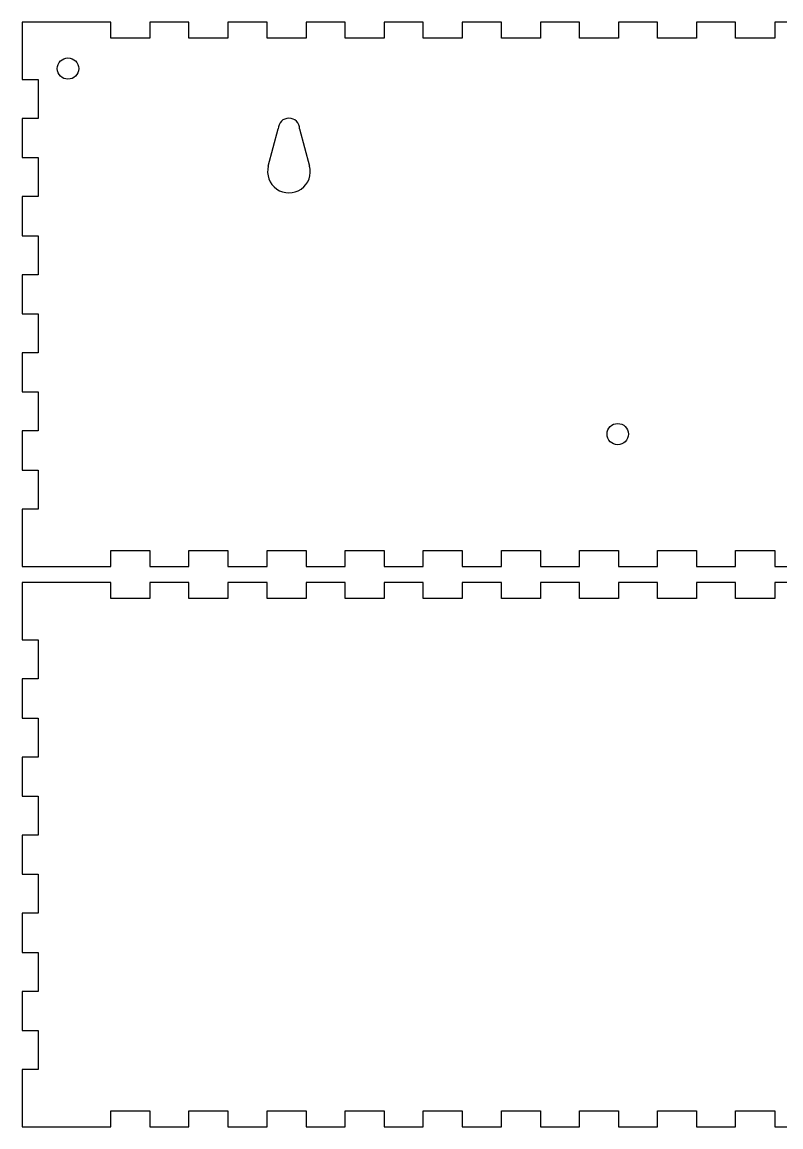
# Model space of a CAD drawing. Header units: millimetres. Extents: x 0 to 694, y 3 to 210.
# Drawn here: x 0 to 142.2, y 3 to 210 of the extents above; entities that cross this region are included whole.
import ezdxf

# ---------------------------------------------------------------- set-up
doc = ezdxf.new("R2010")
doc.units = ezdxf.units.MM
for name, color, linetype in [('Shape', 7, 'CONTINUOUS'), ('Shape001', 7, 'CONTINUOUS'), ('Shape002', 7, 'CONTINUOUS'), ('Shape003', 7, 'CONTINUOUS'), ('Shape004', 7, 'CONTINUOUS'), ('Shape005', 7, 'CONTINUOUS'), ('Shape006', 7, 'CONTINUOUS'), ('Shape007', 7, 'CONTINUOUS'), ('Shape008', 7, 'CONTINUOUS'), ('Shape009', 7, 'CONTINUOUS'), ('Shape010', 7, 'CONTINUOUS'), ('Shape011', 7, 'CONTINUOUS'), ('Shape012', 7, 'CONTINUOUS'), ('Shape013', 7, 'CONTINUOUS'), ('Shape014', 7, 'CONTINUOUS'), ('Shape015', 7, 'CONTINUOUS'), ('Shape016', 7, 'CONTINUOUS'), ('Shape017', 7, 'CONTINUOUS'), ('Shape018', 7, 'CONTINUOUS'), ('Shape019', 7, 'CONTINUOUS'), ('Shape020', 7, 'CONTINUOUS'), ('Shape021', 7, 'CONTINUOUS'), ('Shape022', 7, 'CONTINUOUS'), ('Shape023', 7, 'CONTINUOUS'), ('Shape024', 7, 'CONTINUOUS'), ('Shape025', 7, 'CONTINUOUS'), ('Shape026', 7, 'CONTINUOUS'), ('Shape027', 7, 'CONTINUOUS'), ('Shape028', 7, 'CONTINUOUS'), ('Shape029', 7, 'CONTINUOUS'), ('Shape030', 7, 'CONTINUOUS'), ('Shape031', 7, 'CONTINUOUS'), ('Shape032', 7, 'CONTINUOUS'), ('Shape033', 7, 'CONTINUOUS'), ('Shape034', 7, 'CONTINUOUS'), ('Shape035', 7, 'CONTINUOUS'), ('Shape036', 7, 'CONTINUOUS'), ('Shape037', 7, 'CONTINUOUS'), ('Shape038', 7, 'CONTINUOUS'), ('Shape039', 7, 'CONTINUOUS'), ('Shape040', 7, 'CONTINUOUS'), ('Shape041', 7, 'CONTINUOUS'), ('Shape042', 7, 'CONTINUOUS'), ('Shape043', 7, 'CONTINUOUS'), ('Shape044', 7, 'CONTINUOUS'), ('Shape045', 7, 'CONTINUOUS'), ('Shape046', 7, 'CONTINUOUS'), ('Shape047', 7, 'CONTINUOUS'), ('Shape048', 7, 'CONTINUOUS'), ('Shape049', 7, 'CONTINUOUS'), ('Shape050', 7, 'CONTINUOUS'), ('Shape051', 7, 'CONTINUOUS'), ('Shape052', 7, 'CONTINUOUS'), ('Shape053', 7, 'CONTINUOUS'), ('Shape054', 7, 'CONTINUOUS'), ('Shape055', 7, 'CONTINUOUS'), ('Shape056', 7, 'CONTINUOUS'), ('Shape057', 7, 'CONTINUOUS'), ('Shape058', 7, 'CONTINUOUS'), ('Shape059', 7, 'CONTINUOUS'), ('Shape060', 7, 'CONTINUOUS'), ('Shape061', 7, 'CONTINUOUS'), ('Shape062', 7, 'CONTINUOUS'), ('Shape1038', 7, 'CONTINUOUS'), ('Shape1039', 7, 'CONTINUOUS'), ('Shape1040', 7, 'CONTINUOUS'), ('Shape1041', 7, 'CONTINUOUS'), ('Shape1042', 7, 'CONTINUOUS'), ('Shape1043', 7, 'CONTINUOUS'), ('Shape1044', 7, 'CONTINUOUS'), ('Shape1045', 7, 'CONTINUOUS'), ('Shape1046', 7, 'CONTINUOUS'), ('Shape1047', 7, 'CONTINUOUS'), ('Shape1048', 7, 'CONTINUOUS'), ('Shape1049', 7, 'CONTINUOUS'), ('Shape1050', 7, 'CONTINUOUS'), ('Shape1051', 7, 'CONTINUOUS'), ('Shape1052', 7, 'CONTINUOUS'), ('Shape1053', 7, 'CONTINUOUS'), ('Shape1054', 7, 'CONTINUOUS'), ('Shape1055', 7, 'CONTINUOUS'), ('Shape1056', 7, 'CONTINUOUS'), ('Shape1057', 7, 'CONTINUOUS'), ('Shape1058', 7, 'CONTINUOUS'), ('Shape1059', 7, 'CONTINUOUS'), ('Shape1060', 7, 'CONTINUOUS'), ('Shape1061', 7, 'CONTINUOUS'), ('Shape1062', 7, 'CONTINUOUS'), ('Shape1063', 7, 'CONTINUOUS'), ('Shape1064', 7, 'CONTINUOUS'), ('Shape1065', 7, 'CONTINUOUS'), ('Shape1066', 7, 'CONTINUOUS'), ('Shape1067', 7, 'CONTINUOUS'), ('Shape1068', 7, 'CONTINUOUS'), ('Shape1069', 7, 'CONTINUOUS'), ('Shape1070', 7, 'CONTINUOUS'), ('Shape1071', 7, 'CONTINUOUS'), ('Shape1072', 7, 'CONTINUOUS'), ('Shape1073', 7, 'CONTINUOUS'), ('Shape1074', 7, 'CONTINUOUS'), ('Shape1075', 7, 'CONTINUOUS'), ('Shape186', 7, 'CONTINUOUS'), ('Shape187', 7, 'CONTINUOUS'), ('Shape188', 7, 'CONTINUOUS'), ('Shape189', 7, 'CONTINUOUS'), ('Shape190', 7, 'CONTINUOUS'), ('Shape191', 7, 'CONTINUOUS'), ('Shape192', 7, 'CONTINUOUS'), ('Shape193', 7, 'CONTINUOUS'), ('Shape194', 7, 'CONTINUOUS'), ('Shape195', 7, 'CONTINUOUS'), ('Shape196', 7, 'CONTINUOUS'), ('Shape197', 7, 'CONTINUOUS'), ('Shape198', 7, 'CONTINUOUS'), ('Shape199', 7, 'CONTINUOUS'), ('Shape200', 7, 'CONTINUOUS'), ('Shape201', 7, 'CONTINUOUS'), ('Shape202', 7, 'CONTINUOUS'), ('Shape203', 7, 'CONTINUOUS'), ('Shape204', 7, 'CONTINUOUS'), ('Shape205', 7, 'CONTINUOUS'), ('Shape206', 7, 'CONTINUOUS'), ('Shape207', 7, 'CONTINUOUS'), ('Shape208', 7, 'CONTINUOUS'), ('Shape209', 7, 'CONTINUOUS'), ('Shape210', 7, 'CONTINUOUS'), ('Shape211', 7, 'CONTINUOUS'), ('Shape212', 7, 'CONTINUOUS'), ('Shape213', 7, 'CONTINUOUS'), ('Shape214', 7, 'CONTINUOUS'), ('Shape215', 7, 'CONTINUOUS'), ('Shape216', 7, 'CONTINUOUS'), ('Shape217', 7, 'CONTINUOUS'), ('Shape218', 7, 'CONTINUOUS'), ('Shape219', 7, 'CONTINUOUS'), ('Shape220', 7, 'CONTINUOUS'), ('Shape221', 7, 'CONTINUOUS'), ('Shape222', 7, 'CONTINUOUS'), ('Shape223', 7, 'CONTINUOUS'), ('Shape852', 7, 'CONTINUOUS'), ('Shape853', 7, 'CONTINUOUS'), ('Shape854', 7, 'CONTINUOUS'), ('Shape855', 7, 'CONTINUOUS'), ('Shape856', 7, 'CONTINUOUS'), ('Shape857', 7, 'CONTINUOUS'), ('Shape858', 7, 'CONTINUOUS'), ('Shape859', 7, 'CONTINUOUS'), ('Shape860', 7, 'CONTINUOUS'), ('Shape861', 7, 'CONTINUOUS'), ('Shape862', 7, 'CONTINUOUS'), ('Shape863', 7, 'CONTINUOUS'), ('Shape864', 7, 'CONTINUOUS'), ('Shape865', 7, 'CONTINUOUS'), ('Shape866', 7, 'CONTINUOUS'), ('Shape867', 7, 'CONTINUOUS'), ('Shape868', 7, 'CONTINUOUS'), ('Shape869', 7, 'CONTINUOUS'), ('Shape870', 7, 'CONTINUOUS'), ('Shape871', 7, 'CONTINUOUS'), ('Shape872', 7, 'CONTINUOUS'), ('Shape873', 7, 'CONTINUOUS'), ('Shape874', 7, 'CONTINUOUS'), ('Shape875', 7, 'CONTINUOUS'), ('Shape876', 7, 'CONTINUOUS'), ('Shape877', 7, 'CONTINUOUS'), ('Shape878', 7, 'CONTINUOUS'), ('Shape879', 7, 'CONTINUOUS'), ('Shape880', 7, 'CONTINUOUS'), ('Shape881', 7, 'CONTINUOUS'), ('Shape882', 7, 'CONTINUOUS'), ('Shape883', 7, 'CONTINUOUS'), ('Shape884', 7, 'CONTINUOUS'), ('Shape885', 7, 'CONTINUOUS'), ('Shape886', 7, 'CONTINUOUS'), ('Shape887', 7, 'CONTINUOUS'), ('Shape888', 7, 'CONTINUOUS'), ('Shape889', 7, 'CONTINUOUS'), ('Shape890', 7, 'CONTINUOUS'), ('Shape891', 7, 'CONTINUOUS'), ('Shape892', 7, 'CONTINUOUS'), ('Shape893', 7, 'CONTINUOUS'), ('Shape894', 7, 'CONTINUOUS'), ('Shape895', 7, 'CONTINUOUS'), ('Shape896', 7, 'CONTINUOUS'), ('Shape897', 7, 'CONTINUOUS'), ('Shape898', 7, 'CONTINUOUS'), ('Shape899', 7, 'CONTINUOUS'), ('Shape900', 7, 'CONTINUOUS'), ('Shape901', 7, 'CONTINUOUS'), ('Shape902', 7, 'CONTINUOUS'), ('Shape903', 7, 'CONTINUOUS'), ('Shape904', 7, 'CONTINUOUS'), ('Shape905', 7, 'CONTINUOUS'), ('Shape906', 7, 'CONTINUOUS'), ('Shape907', 7, 'CONTINUOUS'), ('Shape908', 7, 'CONTINUOUS'), ('Shape909', 7, 'CONTINUOUS'), ('Shape910', 7, 'CONTINUOUS'), ('Shape911', 7, 'CONTINUOUS'), ('Shape912', 7, 'CONTINUOUS'), ('Shape913', 7, 'CONTINUOUS'), ('Shape914', 7, 'CONTINUOUS'), ('Sketch', 7, 'CONTINUOUS')]:
    doc.layers.add(name, color=color, linetype=linetype)

msp = doc.modelspace()

# ---------------------------------------------------------------- linework, layer by layer
at = {"layer": 'Shape'}
msp.add_line((0, 105), (0, 94.2435), dxfattribs=at)
at = {"layer": 'Shape001'}
msp.add_line((0, 94.2435), (3, 94.2435), dxfattribs=at)
at = {"layer": 'Shape002'}
msp.add_line((3, 94.2435), (3, 86.9265), dxfattribs=at)
at = {"layer": 'Shape003'}
msp.add_line((3, 86.9265), (0, 86.9265), dxfattribs=at)
at = {"layer": 'Shape004'}
msp.add_line((0, 86.9265), (0, 79.6095), dxfattribs=at)
at = {"layer": 'Shape005'}
msp.add_line((0, 79.6095), (3, 79.6095), dxfattribs=at)
at = {"layer": 'Shape006'}
msp.add_line((3, 79.6095), (3, 72.2925), dxfattribs=at)
at = {"layer": 'Shape007'}
msp.add_line((3, 72.2925), (0, 72.2925), dxfattribs=at)
at = {"layer": 'Shape008'}
msp.add_line((0, 72.2925), (0, 64.9755), dxfattribs=at)
at = {"layer": 'Shape009'}
msp.add_line((0, 64.9755), (3, 64.9755), dxfattribs=at)
at = {"layer": 'Shape010'}
msp.add_line((3, 64.9755), (3, 57.6585), dxfattribs=at)
at = {"layer": 'Shape011'}
msp.add_line((3, 57.6585), (0, 57.6585), dxfattribs=at)
at = {"layer": 'Shape012'}
msp.add_line((0, 57.6585), (0, 50.3415), dxfattribs=at)
at = {"layer": 'Shape013'}
msp.add_line((0, 50.3415), (3, 50.3415), dxfattribs=at)
at = {"layer": 'Shape014'}
msp.add_line((3, 50.3415), (3, 43.0245), dxfattribs=at)
at = {"layer": 'Shape015'}
msp.add_line((3, 43.0245), (0, 43.0245), dxfattribs=at)
at = {"layer": 'Shape016'}
msp.add_line((0, 43.0245), (0, 35.7075), dxfattribs=at)
at = {"layer": 'Shape017'}
msp.add_line((0, 35.7075), (3, 35.7075), dxfattribs=at)
at = {"layer": 'Shape018'}
msp.add_line((3, 35.7075), (3, 28.3905), dxfattribs=at)
at = {"layer": 'Shape019'}
msp.add_line((3, 28.3905), (0, 28.3905), dxfattribs=at)
at = {"layer": 'Shape020'}
msp.add_line((0, 28.3905), (0, 21.0735), dxfattribs=at)
at = {"layer": 'Shape021'}
msp.add_line((0, 21.0735), (3, 21.0735), dxfattribs=at)
at = {"layer": 'Shape022'}
msp.add_line((3, 21.0735), (3, 13.7565), dxfattribs=at)
at = {"layer": 'Shape023'}
msp.add_line((3, 13.7565), (0, 13.7565), dxfattribs=at)
at = {"layer": 'Shape024'}
msp.add_line((0, 13.7565), (0, 6.4395), dxfattribs=at)
at = {"layer": 'Shape025'}
msp.add_line((0, 6.4395), (0, 3), dxfattribs=at)
at = {"layer": 'Shape026'}
msp.add_line((0, 3), (16.6265, 3), dxfattribs=at)
at = {"layer": 'Shape027'}
msp.add_line((16.6265, 3), (16.6265, 6), dxfattribs=at)
at = {"layer": 'Shape028'}
msp.add_line((16.6265, 6), (23.9435, 6), dxfattribs=at)
at = {"layer": 'Shape029'}
msp.add_line((23.9435, 6), (23.9435, 3), dxfattribs=at)
at = {"layer": 'Shape030'}
msp.add_line((23.9435, 3), (31.2605, 3), dxfattribs=at)
at = {"layer": 'Shape031'}
msp.add_line((31.2605, 3), (31.2605, 6), dxfattribs=at)
at = {"layer": 'Shape032'}
msp.add_line((31.2605, 6), (38.5775, 6), dxfattribs=at)
at = {"layer": 'Shape033'}
msp.add_line((38.5775, 6), (38.5775, 3), dxfattribs=at)
at = {"layer": 'Shape034'}
msp.add_line((38.5775, 3), (45.8945, 3), dxfattribs=at)
at = {"layer": 'Shape035'}
msp.add_line((45.8945, 3), (45.8945, 6), dxfattribs=at)
at = {"layer": 'Shape036'}
msp.add_line((45.8945, 6), (53.2115, 6), dxfattribs=at)
at = {"layer": 'Shape037'}
msp.add_line((53.2115, 6), (53.2115, 3), dxfattribs=at)
at = {"layer": 'Shape038'}
msp.add_line((53.2115, 3), (60.5285, 3), dxfattribs=at)
at = {"layer": 'Shape039'}
msp.add_line((60.5285, 3), (60.5285, 6), dxfattribs=at)
at = {"layer": 'Shape040'}
msp.add_line((60.5285, 6), (67.8455, 6), dxfattribs=at)
at = {"layer": 'Shape041'}
msp.add_line((67.8455, 6), (67.8455, 3), dxfattribs=at)
at = {"layer": 'Shape042'}
msp.add_line((67.8455, 3), (75.1625, 3), dxfattribs=at)
at = {"layer": 'Shape043'}
msp.add_line((75.1625, 3), (75.1625, 6), dxfattribs=at)
at = {"layer": 'Shape044'}
msp.add_line((75.1625, 6), (82.4795, 6), dxfattribs=at)
at = {"layer": 'Shape045'}
msp.add_line((82.4795, 6), (82.4795, 3), dxfattribs=at)
at = {"layer": 'Shape046'}
msp.add_line((82.4795, 3), (89.7965, 3), dxfattribs=at)
at = {"layer": 'Shape047'}
msp.add_line((89.7965, 3), (89.7965, 6), dxfattribs=at)
at = {"layer": 'Shape048'}
msp.add_line((89.7965, 6), (97.1135, 6), dxfattribs=at)
at = {"layer": 'Shape049'}
msp.add_line((97.1135, 6), (97.1135, 3), dxfattribs=at)
at = {"layer": 'Shape050'}
msp.add_line((97.1135, 3), (104.43, 3), dxfattribs=at)
at = {"layer": 'Shape051'}
msp.add_line((104.43, 3), (104.43, 6), dxfattribs=at)
at = {"layer": 'Shape052'}
msp.add_line((104.43, 6), (111.748, 6), dxfattribs=at)
at = {"layer": 'Shape053'}
msp.add_line((111.748, 6), (111.748, 3), dxfattribs=at)
at = {"layer": 'Shape054'}
msp.add_line((111.748, 3), (119.064, 3), dxfattribs=at)
at = {"layer": 'Shape055'}
msp.add_line((119.064, 3), (119.064, 6), dxfattribs=at)
at = {"layer": 'Shape056'}
msp.add_line((119.064, 6), (126.382, 6), dxfattribs=at)
at = {"layer": 'Shape057'}
msp.add_line((126.382, 6), (126.382, 3), dxfattribs=at)
at = {"layer": 'Shape058'}
msp.add_line((126.382, 3), (133.698, 3), dxfattribs=at)
at = {"layer": 'Shape059'}
msp.add_line((133.698, 3), (133.698, 6), dxfattribs=at)
at = {"layer": 'Shape060'}
msp.add_line((133.698, 6), (141.016, 6), dxfattribs=at)
at = {"layer": 'Shape061'}
msp.add_line((141.016, 6), (141.016, 3), dxfattribs=at)
at = {"layer": 'Shape062'}
msp.add_line((141.016, 3), (148.333, 3), dxfattribs=at)
at = {"layer": 'Shape1038'}
msp.add_line((148.333, 210), (141.016, 210), dxfattribs=at)
at = {"layer": 'Shape1039'}
msp.add_line((141.016, 210), (141.016, 207), dxfattribs=at)
at = {"layer": 'Shape1040'}
msp.add_line((141.016, 207), (133.698, 207), dxfattribs=at)
at = {"layer": 'Shape1041'}
msp.add_line((133.698, 207), (133.698, 210), dxfattribs=at)
at = {"layer": 'Shape1042'}
msp.add_line((133.698, 210), (126.382, 210), dxfattribs=at)
at = {"layer": 'Shape1043'}
msp.add_line((126.382, 210), (126.382, 207), dxfattribs=at)
at = {"layer": 'Shape1044'}
msp.add_line((126.382, 207), (119.064, 207), dxfattribs=at)
at = {"layer": 'Shape1045'}
msp.add_line((119.064, 207), (119.064, 210), dxfattribs=at)
at = {"layer": 'Shape1046'}
msp.add_line((119.064, 210), (111.748, 210), dxfattribs=at)
at = {"layer": 'Shape1047'}
msp.add_line((111.748, 210), (111.748, 207), dxfattribs=at)
at = {"layer": 'Shape1048'}
msp.add_line((111.748, 207), (104.43, 207), dxfattribs=at)
at = {"layer": 'Shape1049'}
msp.add_line((104.43, 207), (104.43, 210), dxfattribs=at)
at = {"layer": 'Shape1050'}
msp.add_line((104.43, 210), (97.1135, 210), dxfattribs=at)
at = {"layer": 'Shape1051'}
msp.add_line((97.1135, 210), (97.1135, 207), dxfattribs=at)
at = {"layer": 'Shape1052'}
msp.add_line((97.1135, 207), (89.7965, 207), dxfattribs=at)
at = {"layer": 'Shape1053'}
msp.add_line((89.7965, 207), (89.7965, 210), dxfattribs=at)
at = {"layer": 'Shape1054'}
msp.add_line((89.7965, 210), (82.4795, 210), dxfattribs=at)
at = {"layer": 'Shape1055'}
msp.add_line((82.4795, 210), (82.4795, 207), dxfattribs=at)
at = {"layer": 'Shape1056'}
msp.add_line((82.4795, 207), (75.1625, 207), dxfattribs=at)
at = {"layer": 'Shape1057'}
msp.add_line((75.1625, 207), (75.1625, 210), dxfattribs=at)
at = {"layer": 'Shape1058'}
msp.add_line((75.1625, 210), (67.8455, 210), dxfattribs=at)
at = {"layer": 'Shape1059'}
msp.add_line((67.8455, 210), (67.8455, 207), dxfattribs=at)
at = {"layer": 'Shape1060'}
msp.add_line((67.8455, 207), (60.5285, 207), dxfattribs=at)
at = {"layer": 'Shape1061'}
msp.add_line((60.5285, 207), (60.5285, 210), dxfattribs=at)
at = {"layer": 'Shape1062'}
msp.add_line((60.5285, 210), (53.2115, 210), dxfattribs=at)
at = {"layer": 'Shape1063'}
msp.add_line((53.2115, 210), (53.2115, 207), dxfattribs=at)
at = {"layer": 'Shape1064'}
msp.add_line((53.2115, 207), (45.8945, 207), dxfattribs=at)
at = {"layer": 'Shape1065'}
msp.add_line((45.8945, 207), (45.8945, 210), dxfattribs=at)
at = {"layer": 'Shape1066'}
msp.add_line((45.8945, 210), (38.5775, 210), dxfattribs=at)
at = {"layer": 'Shape1067'}
msp.add_line((38.5775, 210), (38.5775, 207), dxfattribs=at)
at = {"layer": 'Shape1068'}
msp.add_line((38.5775, 207), (31.2605, 207), dxfattribs=at)
at = {"layer": 'Shape1069'}
msp.add_line((31.2605, 207), (31.2605, 210), dxfattribs=at)
at = {"layer": 'Shape1070'}
msp.add_line((31.2605, 210), (23.9435, 210), dxfattribs=at)
at = {"layer": 'Shape1071'}
msp.add_line((23.9435, 210), (23.9435, 207), dxfattribs=at)
at = {"layer": 'Shape1072'}
msp.add_line((23.9435, 207), (16.6265, 207), dxfattribs=at)
at = {"layer": 'Shape1073'}
msp.add_line((16.6265, 207), (16.6265, 210), dxfattribs=at)
at = {"layer": 'Shape1074'}
msp.add_line((16.6265, 210), (9.3095, 210), dxfattribs=at)
at = {"layer": 'Shape1075'}
msp.add_line((9.3095, 210), (0, 210), dxfattribs=at)
at = {"layer": 'Shape186'}
msp.add_line((148.333, 105), (141.016, 105), dxfattribs=at)
at = {"layer": 'Shape187'}
msp.add_line((141.016, 105), (141.016, 102), dxfattribs=at)
at = {"layer": 'Shape188'}
msp.add_line((141.016, 102), (133.698, 102), dxfattribs=at)
at = {"layer": 'Shape189'}
msp.add_line((133.698, 102), (133.698, 105), dxfattribs=at)
at = {"layer": 'Shape190'}
msp.add_line((133.698, 105), (126.382, 105), dxfattribs=at)
at = {"layer": 'Shape191'}
msp.add_line((126.382, 105), (126.382, 102), dxfattribs=at)
at = {"layer": 'Shape192'}
msp.add_line((126.382, 102), (119.064, 102), dxfattribs=at)
at = {"layer": 'Shape193'}
msp.add_line((119.064, 102), (119.064, 105), dxfattribs=at)
at = {"layer": 'Shape194'}
msp.add_line((119.064, 105), (111.748, 105), dxfattribs=at)
at = {"layer": 'Shape195'}
msp.add_line((111.748, 105), (111.748, 102), dxfattribs=at)
at = {"layer": 'Shape196'}
msp.add_line((111.748, 102), (104.43, 102), dxfattribs=at)
at = {"layer": 'Shape197'}
msp.add_line((104.43, 102), (104.43, 105), dxfattribs=at)
at = {"layer": 'Shape198'}
msp.add_line((104.43, 105), (97.1135, 105), dxfattribs=at)
at = {"layer": 'Shape199'}
msp.add_line((97.1135, 105), (97.1135, 102), dxfattribs=at)
at = {"layer": 'Shape200'}
msp.add_line((97.1135, 102), (89.7965, 102), dxfattribs=at)
at = {"layer": 'Shape201'}
msp.add_line((89.7965, 102), (89.7965, 105), dxfattribs=at)
at = {"layer": 'Shape202'}
msp.add_line((89.7965, 105), (82.4795, 105), dxfattribs=at)
at = {"layer": 'Shape203'}
msp.add_line((82.4795, 105), (82.4795, 102), dxfattribs=at)
at = {"layer": 'Shape204'}
msp.add_line((82.4795, 102), (75.1625, 102), dxfattribs=at)
at = {"layer": 'Shape205'}
msp.add_line((75.1625, 102), (75.1625, 105), dxfattribs=at)
at = {"layer": 'Shape206'}
msp.add_line((75.1625, 105), (67.8455, 105), dxfattribs=at)
at = {"layer": 'Shape207'}
msp.add_line((67.8455, 105), (67.8455, 102), dxfattribs=at)
at = {"layer": 'Shape208'}
msp.add_line((67.8455, 102), (60.5285, 102), dxfattribs=at)
at = {"layer": 'Shape209'}
msp.add_line((60.5285, 102), (60.5285, 105), dxfattribs=at)
at = {"layer": 'Shape210'}
msp.add_line((60.5285, 105), (53.2115, 105), dxfattribs=at)
at = {"layer": 'Shape211'}
msp.add_line((53.2115, 105), (53.2115, 102), dxfattribs=at)
at = {"layer": 'Shape212'}
msp.add_line((53.2115, 102), (45.8945, 102), dxfattribs=at)
at = {"layer": 'Shape213'}
msp.add_line((45.8945, 102), (45.8945, 105), dxfattribs=at)
at = {"layer": 'Shape214'}
msp.add_line((45.8945, 105), (38.5775, 105), dxfattribs=at)
at = {"layer": 'Shape215'}
msp.add_line((38.5775, 105), (38.5775, 102), dxfattribs=at)
at = {"layer": 'Shape216'}
msp.add_line((38.5775, 102), (31.2605, 102), dxfattribs=at)
at = {"layer": 'Shape217'}
msp.add_line((31.2605, 102), (31.2605, 105), dxfattribs=at)
at = {"layer": 'Shape218'}
msp.add_line((31.2605, 105), (23.9435, 105), dxfattribs=at)
at = {"layer": 'Shape219'}
msp.add_line((23.9435, 105), (23.9435, 102), dxfattribs=at)
at = {"layer": 'Shape220'}
msp.add_line((23.9435, 102), (16.6265, 102), dxfattribs=at)
at = {"layer": 'Shape221'}
msp.add_line((16.6265, 102), (16.6265, 105), dxfattribs=at)
at = {"layer": 'Shape222'}
msp.add_line((16.6265, 105), (9.3095, 105), dxfattribs=at)
at = {"layer": 'Shape223'}
msp.add_line((9.3095, 105), (0, 105), dxfattribs=at)
at = {"layer": 'Shape852'}
msp.add_line((0, 210), (0, 199.244), dxfattribs=at)
at = {"layer": 'Shape853'}
msp.add_line((0, 199.244), (3, 199.244), dxfattribs=at)
at = {"layer": 'Shape854'}
msp.add_line((3, 199.244), (3, 191.927), dxfattribs=at)
at = {"layer": 'Shape855'}
msp.add_line((3, 191.927), (0, 191.927), dxfattribs=at)
at = {"layer": 'Shape856'}
msp.add_line((0, 191.927), (0, 184.609), dxfattribs=at)
at = {"layer": 'Shape857'}
msp.add_line((0, 184.609), (3, 184.609), dxfattribs=at)
at = {"layer": 'Shape858'}
msp.add_line((3, 184.609), (3, 177.292), dxfattribs=at)
at = {"layer": 'Shape859'}
msp.add_line((3, 177.292), (0, 177.292), dxfattribs=at)
at = {"layer": 'Shape860'}
msp.add_line((0, 177.292), (0, 169.976), dxfattribs=at)
at = {"layer": 'Shape861'}
msp.add_line((0, 169.976), (3, 169.976), dxfattribs=at)
at = {"layer": 'Shape862'}
msp.add_line((3, 169.976), (3, 162.659), dxfattribs=at)
at = {"layer": 'Shape863'}
msp.add_line((3, 162.659), (0, 162.659), dxfattribs=at)
at = {"layer": 'Shape864'}
msp.add_line((0, 162.659), (0, 155.341), dxfattribs=at)
at = {"layer": 'Shape865'}
msp.add_line((0, 155.341), (3, 155.341), dxfattribs=at)
at = {"layer": 'Shape866'}
msp.add_line((3, 155.341), (3, 148.024), dxfattribs=at)
at = {"layer": 'Shape867'}
msp.add_line((3, 148.024), (0, 148.024), dxfattribs=at)
at = {"layer": 'Shape868'}
msp.add_line((0, 148.024), (0, 140.708), dxfattribs=at)
at = {"layer": 'Shape869'}
msp.add_line((0, 140.708), (3, 140.708), dxfattribs=at)
at = {"layer": 'Shape870'}
msp.add_line((3, 140.708), (3, 133.391), dxfattribs=at)
at = {"layer": 'Shape871'}
msp.add_line((3, 133.391), (0, 133.391), dxfattribs=at)
at = {"layer": 'Shape872'}
msp.add_line((0, 133.391), (0, 126.073), dxfattribs=at)
at = {"layer": 'Shape873'}
msp.add_line((0, 126.073), (3, 126.073), dxfattribs=at)
at = {"layer": 'Shape874'}
msp.add_line((3, 126.073), (3, 118.757), dxfattribs=at)
at = {"layer": 'Shape875'}
msp.add_line((3, 118.757), (0, 118.757), dxfattribs=at)
at = {"layer": 'Shape876'}
msp.add_line((0, 118.757), (0, 111.439), dxfattribs=at)
at = {"layer": 'Shape877'}
msp.add_line((0, 111.439), (0, 108), dxfattribs=at)
at = {"layer": 'Shape878'}
msp.add_line((0, 108), (16.6265, 108), dxfattribs=at)
at = {"layer": 'Shape879'}
msp.add_line((16.6265, 108), (16.6265, 111), dxfattribs=at)
at = {"layer": 'Shape880'}
msp.add_line((16.6265, 111), (23.9435, 111), dxfattribs=at)
at = {"layer": 'Shape881'}
msp.add_line((23.9435, 111), (23.9435, 108), dxfattribs=at)
at = {"layer": 'Shape882'}
msp.add_line((23.9435, 108), (31.2605, 108), dxfattribs=at)
at = {"layer": 'Shape883'}
msp.add_line((31.2605, 108), (31.2605, 111), dxfattribs=at)
at = {"layer": 'Shape884'}
msp.add_line((31.2605, 111), (38.5775, 111), dxfattribs=at)
at = {"layer": 'Shape885'}
msp.add_line((38.5775, 111), (38.5775, 108), dxfattribs=at)
at = {"layer": 'Shape886'}
msp.add_line((38.5775, 108), (45.8945, 108), dxfattribs=at)
at = {"layer": 'Shape887'}
msp.add_line((45.8945, 108), (45.8945, 111), dxfattribs=at)
at = {"layer": 'Shape888'}
msp.add_line((45.8945, 111), (53.2115, 111), dxfattribs=at)
at = {"layer": 'Shape889'}
msp.add_line((53.2115, 111), (53.2115, 108), dxfattribs=at)
at = {"layer": 'Shape890'}
msp.add_line((53.2115, 108), (60.5285, 108), dxfattribs=at)
at = {"layer": 'Shape891'}
msp.add_line((60.5285, 108), (60.5285, 111), dxfattribs=at)
at = {"layer": 'Shape892'}
msp.add_line((60.5285, 111), (67.8455, 111), dxfattribs=at)
at = {"layer": 'Shape893'}
msp.add_line((67.8455, 111), (67.8455, 108), dxfattribs=at)
at = {"layer": 'Shape894'}
msp.add_line((67.8455, 108), (75.1625, 108), dxfattribs=at)
at = {"layer": 'Shape895'}
msp.add_line((75.1625, 108), (75.1625, 111), dxfattribs=at)
at = {"layer": 'Shape896'}
msp.add_line((75.1625, 111), (82.4795, 111), dxfattribs=at)
at = {"layer": 'Shape897'}
msp.add_line((82.4795, 111), (82.4795, 108), dxfattribs=at)
at = {"layer": 'Shape898'}
msp.add_line((82.4795, 108), (89.7965, 108), dxfattribs=at)
at = {"layer": 'Shape899'}
msp.add_line((89.7965, 108), (89.7965, 111), dxfattribs=at)
at = {"layer": 'Shape900'}
msp.add_line((89.7965, 111), (97.1135, 111), dxfattribs=at)
at = {"layer": 'Shape901'}
msp.add_line((97.1135, 111), (97.1135, 108), dxfattribs=at)
at = {"layer": 'Shape902'}
msp.add_line((97.1135, 108), (104.43, 108), dxfattribs=at)
at = {"layer": 'Shape903'}
msp.add_line((104.43, 108), (104.43, 111), dxfattribs=at)
at = {"layer": 'Shape904'}
msp.add_line((104.43, 111), (111.748, 111), dxfattribs=at)
at = {"layer": 'Shape905'}
msp.add_line((111.748, 111), (111.748, 108), dxfattribs=at)
at = {"layer": 'Shape906'}
msp.add_line((111.748, 108), (119.064, 108), dxfattribs=at)
at = {"layer": 'Shape907'}
msp.add_line((119.064, 108), (119.064, 111), dxfattribs=at)
at = {"layer": 'Shape908'}
msp.add_line((119.064, 111), (126.382, 111), dxfattribs=at)
at = {"layer": 'Shape909'}
msp.add_line((126.382, 111), (126.382, 108), dxfattribs=at)
at = {"layer": 'Shape910'}
msp.add_line((126.382, 108), (133.698, 108), dxfattribs=at)
at = {"layer": 'Shape911'}
msp.add_line((133.698, 108), (133.698, 111), dxfattribs=at)
at = {"layer": 'Shape912'}
msp.add_line((133.698, 111), (141.016, 111), dxfattribs=at)
at = {"layer": 'Shape913'}
msp.add_line((141.016, 111), (141.016, 108), dxfattribs=at)
at = {"layer": 'Shape914'}
msp.add_line((141.016, 108), (148.333, 108), dxfattribs=at)
at = {"layer": 'Sketch'}
for p, q in [((46.136, 183.034), (48, 190)), ((52, 190), (53.864, 183.034))]:
    msp.add_line(p, q, dxfattribs=at)
for centre in [(8.6, 201.3), (111.6, 132.8)]:
    msp.add_circle(centre, 2, dxfattribs=at)
for centre, radius, start, end in [((50, 190), 2, 0, 180), ((50, 182), 4, 165.019, 14.9809)]:
    msp.add_arc(centre, radius, start, end, dxfattribs=at)

doc.saveas('drawing.dxf')
